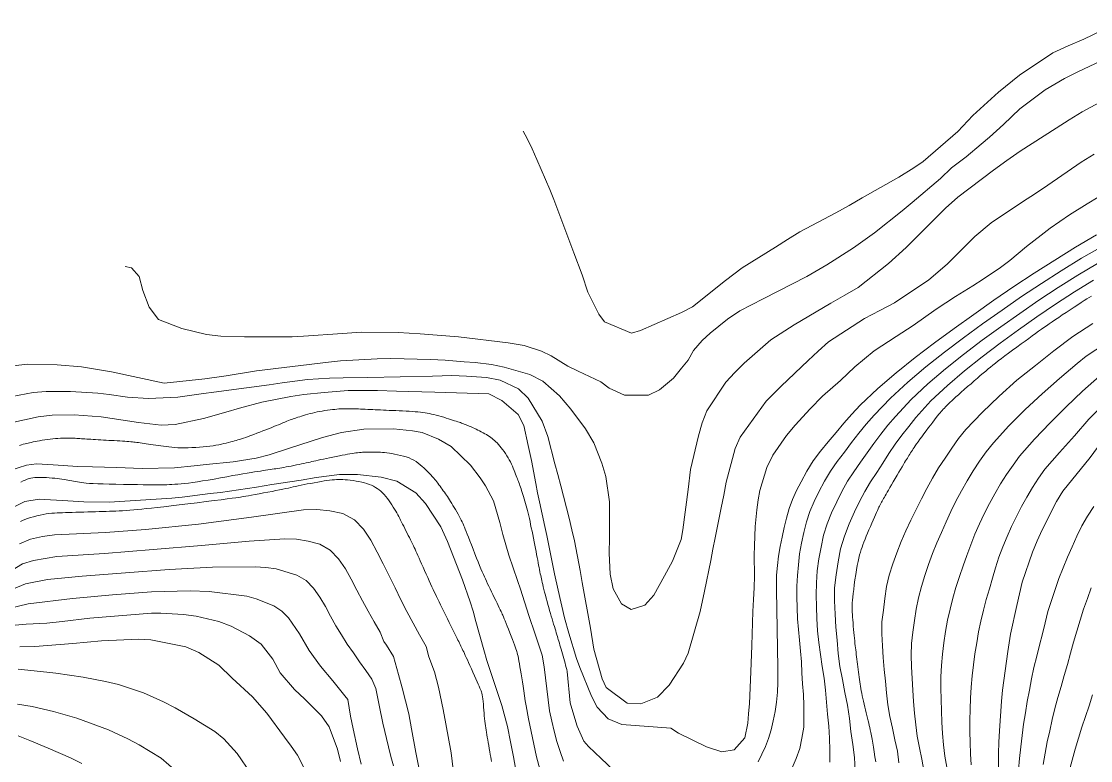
# Model space of a CAD drawing. Header units: inches. Extents: x 115425 to 116786, y 150085 to 152399.
# Drawn here: x 115751.3 to 115844.8, y 152318.4 to 152383.1 of the extents above; entities that cross this region are included whole.
import ezdxf

# ---------------------------------------------------------------- set-up
doc = ezdxf.new("R2010")
doc.units = ezdxf.units.IN
doc.header["$MEASUREMENT"] = 0
doc.layers.add('Contour', color=7, linetype='Continuous', lineweight=0, true_color=0xbed2ff)

msp = doc.modelspace()

# ---------------------------------------------------------------- linework, layer by layer
at = {"layer": 'Contour'}
for points in [[(115795.198, 152373.445), (115795.532, 152372.804), (115795.977, 152371.916), (115796.404, 152370.974), (115797.515, 152368.346), (115797.888, 152367.458), (115799.095, 152364.202), (115799.628, 152362.803), (115800.365, 152360.884), (115800.853, 152359.368), (115801.814, 152357.421), (115802.304, 152356.775), (115804.675, 152355.763), (115805.473, 152356.003), (115809.043, 152357.576), (115810.012, 152358.084), (115812.895, 152360.385), (115814.368, 152361.5), (115817.267, 152363.291), (115818.335, 152363.968), (115819.412, 152364.636), (115822.535, 152366.292), (115823.702, 152366.933), (115824.841, 152367.601), (115828.063, 152369.427), (115829.365, 152370.229), (115830.191, 152370.808), (115833.236, 152373.432), (115834.539, 152374.816), (115836.786, 152376.86), (115838.618, 152378.349), (115841.527, 152380.301), (115842.872, 152380.915), (115844.245, 152381.493), (115847.448, 152383.059)], [(115760.367, 152361.613), (115760.929, 152361.482), (115761.609, 152360.721), (115761.922, 152359.5), (115762.477, 152358.051), (115763.29, 152356.976), (115765.322, 152356.17), (115767.504, 152355.661), (115768.74, 152355.513), (115770.828, 152355.458), (115774.989, 152355.446), (115775.973, 152355.5), (115779.388, 152355.747), (115781.011, 152355.872), (115784.259, 152355.831), (115786.177, 152355.709), (115789.543, 152355.444), (115793.876, 152354.922), (115795.269, 152354.7), (115796.806, 152354.208), (115797.653, 152353.787), (115799.117, 152352.881), (115800.008, 152352.441), (115801.978, 152351.518), (115802.719, 152350.96), (115804.061, 152350.355), (115806.166, 152350.348), (115807.135, 152350.802), (115808.356, 152351.828), (115809.058, 152352.712), (115809.625, 152353.4), (115810.111, 152354.25), (115810.858, 152355.143), (115811.549, 152355.759), (115813.076, 152356.999), (115814.136, 152357.712), (115816.199, 152358.789), (115820.022, 152360.729), (115821.763, 152361.744), (115824.097, 152363.241), (115825.928, 152364.552), (115828.353, 152366.488), (115829.216, 152367.193), (115831.704, 152369.298), (115832.683, 152370.254), (115833.958, 152371.19), (115835.27, 152372.314), (115836.006, 152372.921), (115837.228, 152374.028), (115838.648, 152375.393), (115840.857, 152377.061), (115842.553, 152378.05), (115843.666, 152378.601), (115845.81, 152379.642)], [(115791.007, 152353.201), (115792.431, 152353.026), (115793.541, 152352.798), (115795.778, 152352.146), (115796.905, 152351.569), (115798.387, 152350.283), (115799.378, 152349.124), (115800.635, 152347.409), (115801.383, 152346.162), (115802.067, 152344.395), (115802.413, 152343.22), (115802.737, 152341.007), (115802.759, 152339.771), (115802.744, 152337.863), (115802.722, 152336.519), (115802.814, 152334.674), (115803.07, 152333.392), (115803.809, 152332.073), (115804.64, 152331.595), (115805.842, 152331.976), (115806.615, 152332.843), (115807.552, 152334.532), (115808.246, 152335.829), (115809.005, 152337.708), (115809.178, 152338.567), (115809.62, 152342.095), (115809.849, 152343.85), (115810.54, 152346.794), (115810.857, 152347.922), (115811.264, 152348.969), (115812.938, 152351.471), (115813.711, 152352.329), (115814.52, 152353.141), (115816.865, 152355.184), (115818.911, 152356.494), (115822.116, 152358.41), (115823.336, 152359.095), (115824.512, 152359.772), (115827.152, 152361.86), (115828.689, 152363.279), (115831.502, 152366.082), (115832.158, 152366.725), (115833.218, 152367.662), (115836.343, 152370.025), (115837.51, 152370.881), (115838.677, 152371.693), (115841.819, 152373.724), (115842.95, 152374.446), (115844.108, 152375.141), (115847.5, 152376.975)], [(115750.492, 152350.235), (115752.315, 152350.567), (115753.469, 152350.661), (115755.603, 152350.676), (115757.971, 152350.507), (115758.986, 152350.392), (115760.574, 152350.173), (115762.43, 152350.044), (115764.992, 152350.18), (115767.231, 152350.476), (115768.146, 152350.602), (115770.989, 152350.979), (115772.979, 152351.263), (115774.108, 152351.428), (115776.338, 152351.723), (115778.262, 152351.841), (115779.44, 152351.872), (115781.592, 152351.895), (115787.27, 152352.011), (115788.956, 152352.059), (115790.246, 152352.01), (115792.001, 152351.897), (115793.192, 152351.651), (115794.775, 152350.911), (115795.623, 152350.084), (115796.843, 152348.083), (115797.349, 152346.728), (115797.951, 152344.344), (115798.216, 152343.402), (115798.482, 152342.416), (115799.207, 152339.574), (115799.454, 152338.561), (115799.675, 152337.602), (115800.168, 152335.003), (115800.362, 152333.963), (115801.074, 152329.948), (115801.39, 152328.128), (115802.098, 152325.51), (115802.454, 152324.757), (115804.304, 152323.38), (115805.486, 152323.34), (115806.939, 152323.927), (115807.973, 152324.962), (115809.233, 152326.902), (115809.63, 152327.761), (115810.672, 152331.412), (115811.072, 152333.202), (115811.601, 152335.888), (115811.801, 152336.863), (115811.992, 152337.848), (115812.53, 152340.498), (115812.739, 152341.59), (115812.958, 152342.744), (115813.756, 152345.671), (115814.18, 152346.664), (115816.457, 152349.809), (115817.769, 152351.14), (115820.132, 152353.371), (115821.004, 152354.201), (115821.92, 152355.004), (115825.053, 152357.045), (115826.399, 152357.749), (115827.691, 152358.425), (115830.69, 152360.448), (115832.289, 152361.805), (115834.724, 152364.224), (115836.126, 152365.429), (115838.873, 152367.265), (115840.004, 152367.987), (115841.108, 152368.735), (115844.017, 152370.723), (115845.139, 152371.436)], [(115845.51, 152367.664), (115844.541, 152367.076), (115842.997, 152366.122), (115841.309, 152364.946), (115840.51, 152364.348), (115839.235, 152363.358), (115837.762, 152362.127), (115836.945, 152361.511), (115835.436, 152360.495), (115834.53, 152359.907), (115833.013, 152358.981), (115831.316, 152357.875), (115829.323, 152356.449), (115827.842, 152355.477), (115825.912, 152354.239), (115824.205, 152352.82), (115822.965, 152351.642), (115821.375, 152350.25), (115820.314, 152349.151), (115819.002, 152347.705), (115818.219, 152346.821), (115817.049, 152345.105), (115816.508, 152344.022), (115815.901, 152341.991), (115815.755, 152341.176), (115815.645, 152340.317), (115815.506, 152338.848), (115815.449, 152337.998), (115815.42, 152337.156), (115815.417, 152336.341), (115815.429, 152334.531), (115815.419, 152333.479), (115815.358, 152332.474), (115815.301, 152331.417), (115815.211, 152328.425), (115815.122, 152326.124), (115814.988, 152323.374), (115814.913, 152322.443), (115814.839, 152321.628), (115814.599, 152320.343), (115813.649, 152319.307), (115812.564, 152319.127), (115811.24, 152319.562), (115808.789, 152320.752), (115808.109, 152321.188), (115803.825, 152321.519), (115802.642, 152322.013), (115801.658, 152323.034), (115801.186, 152323.993), (115800.165, 152326.496), (115799.872, 152327.312), (115799.198, 152329.518), (115798.799, 152330.845), (115798.243, 152333.283), (115797.926, 152334.717), (115797.265, 152338.052), (115797.079, 152338.858), (115796.621, 152341.01), (115796.462, 152341.798), (115796.312, 152342.605), (115795.916, 152344.631), (115795.634, 152345.948), (115795.254, 152347.679), (115794.747, 152348.657), (115793.336, 152349.888), (115792.178, 152350.469), (115787.455, 152350.62), (115785.199, 152350.68), (115784.11, 152350.699), (115782.465, 152350.743), (115779.871, 152350.749), (115777.777, 152350.583), (115776.002, 152350.391), (115774.855, 152350.235), (115772.346, 152349.743), (115770.366, 152349.193), (115769.189, 152348.861), (115767.235, 152348.302), (115764.76, 152347.765), (115763.537, 152347.718), (115761.542, 152347.938), (115758.262, 152348.45), (115755.912, 152348.636), (115753.981, 152348.589), (115752.764, 152348.444), (115750.36, 152347.932)], [(115815.762, 152318.245), (115816.382, 152319.586), (115816.656, 152320.289), (115816.886, 152321.044), (115817.078, 152321.841), (115817.253, 152322.65), (115817.364, 152323.49), (115817.458, 152324.337), (115817.478, 152325.194), (115817.482, 152326.05), (115817.48, 152326.906), (115817.459, 152327.76), (115817.44, 152328.615), (115817.43, 152329.469), (115817.421, 152330.321), (115817.399, 152331.171), (115817.376, 152332.02), (115817.359, 152332.87), (115817.355, 152333.723), (115817.366, 152334.577), (115817.434, 152335.425), (115817.545, 152336.264), (115817.69, 152337.097), (115817.846, 152337.93), (115818.038, 152338.762), (115818.242, 152339.594), (115818.477, 152340.414), (115818.769, 152341.218), (115819.109, 152342.004), (115819.507, 152342.762), (115820.015, 152343.697), (115820.578, 152344.597), (115821.221, 152345.442), (115821.892, 152346.265), (115822.565, 152347.086), (115823.247, 152347.9), (115823.953, 152348.691), (115824.686, 152349.457), (115826.213, 152350.931), (115827.833, 152352.297), (115829.493, 152353.627), (115831.169, 152354.939), (115832.899, 152356.177), (115834.629, 152357.417), (115836.366, 152358.648), (115838.118, 152359.858), (115839.904, 152361.017), (115841.697, 152362.166), (115843.517, 152363.295), (115845.368, 152364.371)], [(115818.735, 152317.716), (115819.082, 152318.553), (115819.395, 152319.416), (115819.587, 152320.339), (115819.746, 152321.276), (115819.757, 152322.233), (115819.739, 152323.189), (115819.712, 152324.144), (115819.647, 152325.095), (115819.585, 152326.047), (115819.531, 152326.998), (115819.471, 152327.948), (115819.381, 152328.891), (115819.29, 152329.833), (115819.21, 152330.778), (115819.156, 152331.728), (115819.128, 152332.681), (115819.142, 152333.629), (115819.192, 152334.572), (115819.274, 152335.509), (115819.376, 152336.448), (115819.552, 152337.385), (115819.749, 152338.319), (115819.97, 152339.246), (115820.279, 152340.15), (115820.646, 152341.032), (115821.069, 152341.89), (115821.545, 152342.811), (115822.077, 152343.701), (115822.677, 152344.545), (115823.302, 152345.37), (115823.929, 152346.193), (115824.562, 152347.011), (115825.215, 152347.811), (115825.897, 152348.587), (115827.328, 152350.08), (115828.843, 152351.48), (115830.433, 152352.812), (115832.053, 152354.113), (115833.715, 152355.356), (115835.395, 152356.578), (115837.088, 152357.784), (115838.793, 152358.972), (115840.53, 152360.113), (115842.276, 152361.239), (115844.044, 152362.334), (115845.854, 152363.354)], [(115822.033, 152318.215), (115822.035, 152319.271), (115821.995, 152320.327), (115821.944, 152321.382), (115821.834, 152322.43), (115821.731, 152323.479), (115821.632, 152324.528), (115821.52, 152325.574), (115821.363, 152326.611), (115821.204, 152327.647), (115821.061, 152328.686), (115820.958, 152329.733), (115820.891, 152330.785), (115820.851, 152331.834), (115820.84, 152332.879), (115820.858, 152333.922), (115820.905, 152334.966), (115821.065, 152336.007), (115821.256, 152337.045), (115821.463, 152338.078), (115821.788, 152339.081), (115822.183, 152340.06), (115822.63, 152341.018), (115823.076, 152341.926), (115823.576, 152342.806), (115824.133, 152343.648), (115824.712, 152344.475), (115825.293, 152345.3), (115825.878, 152346.122), (115826.478, 152346.93), (115827.109, 152347.716), (115827.774, 152348.474), (115829.128, 152349.964), (115830.604, 152351.34), (115832.154, 152352.644), (115833.73, 152353.916), (115835.338, 152355.148), (115836.985, 152356.329), (115838.636, 152357.506), (115840.307, 152358.654), (115842.004, 152359.762), (115843.709, 152360.85), (115845.453, 152361.861)], [(115824.252, 152317.466), (115824.177, 152318.62), (115824.022, 152319.765), (115823.876, 152320.912), (115823.733, 152322.058), (115823.57, 152323.2), (115823.345, 152324.331), (115823.118, 152325.46), (115822.912, 152326.594), (115822.759, 152327.738), (115822.653, 152328.889), (115822.559, 152330.038), (115822.487, 152331.186), (115822.441, 152332.334), (115822.435, 152333.484), (115822.578, 152334.629), (115822.763, 152335.771), (115822.956, 152336.91), (115823.298, 152338.012), (115823.72, 152339.089), (115824.192, 152340.145), (115824.607, 152341.041), (115825.074, 152341.91), (115825.588, 152342.751), (115826.122, 152343.579), (115826.657, 152344.407), (115827.193, 152345.233), (115827.741, 152346.05), (115828.32, 152346.845), (115828.936, 152347.613), (115829.558, 152348.377), (115830.862, 152349.847), (115832.315, 152351.182), (115833.82, 152352.462), (115835.348, 152353.712), (115836.928, 152354.899), (115838.531, 152356.054), (115840.142, 152357.199), (115841.781, 152358.303), (115843.434, 152359.387), (115845.099, 152360.411)], [(115826.037, 152318.246), (115825.971, 152318.682), (115825.903, 152319.122), (115825.839, 152319.528), (115825.778, 152319.9), (115825.72, 152320.238), (115825.664, 152320.542), (115825.613, 152320.812), (115825.564, 152321.048), (115825.518, 152321.25), (115825.473, 152321.44), (115825.425, 152321.64), (115825.374, 152321.85), (115825.321, 152322.07), (115825.266, 152322.301), (115825.208, 152322.541), (115825.148, 152322.791), (115825.085, 152323.052), (115825.023, 152323.313), (115824.965, 152323.564), (115824.911, 152323.806), (115824.861, 152324.038), (115824.815, 152324.261), (115824.773, 152324.474), (115824.735, 152324.677), (115824.701, 152324.872), (115824.67, 152325.064), (115824.639, 152325.261), (115824.608, 152325.465), (115824.579, 152325.674), (115824.549, 152325.888), (115824.521, 152326.108), (115824.493, 152326.334), (115824.465, 152326.565), (115824.438, 152326.796), (115824.412, 152327.02), (115824.387, 152327.238), (115824.362, 152327.449), (115824.338, 152327.654), (115824.314, 152327.852), (115824.291, 152328.043), (115824.269, 152328.228), (115824.247, 152328.416), (115824.225, 152328.619), (115824.201, 152328.836), (115824.178, 152329.068), (115824.154, 152329.313), (115824.129, 152329.573), (115824.104, 152329.848), (115824.078, 152330.136), (115824.054, 152330.421), (115824.033, 152330.686), (115824.014, 152330.929), (115823.999, 152331.151), (115823.987, 152331.352), (115823.977, 152331.532), (115823.971, 152331.691), (115823.968, 152331.83), (115823.97, 152331.978), (115823.981, 152332.168), (115824.001, 152332.401), (115824.029, 152332.675), (115824.065, 152332.991), (115824.11, 152333.348), (115824.164, 152333.748), (115824.226, 152334.189), (115824.293, 152334.635), (115824.36, 152335.047), (115824.427, 152335.427), (115824.495, 152335.774), (115824.562, 152336.087), (115824.631, 152336.368), (115824.699, 152336.615), (115824.768, 152336.83), (115824.841, 152337.034), (115824.922, 152337.253), (115825.01, 152337.485), (115825.107, 152337.731), (115825.211, 152337.991), (115825.324, 152338.264), (115825.444, 152338.551), (115825.572, 152338.851), (115825.699, 152339.147), (115825.817, 152339.417), (115825.925, 152339.664), (115826.024, 152339.886), (115826.114, 152340.083), (115826.194, 152340.256), (115826.264, 152340.404), (115826.325, 152340.528), (115826.382, 152340.64), (115826.439, 152340.751), (115826.497, 152340.862), (115826.555, 152340.972), (115826.614, 152341.082), (115826.673, 152341.191), (115826.733, 152341.301), (115826.794, 152341.409), (115826.862, 152341.53), (115826.945, 152341.674), (115827.042, 152341.842), (115827.153, 152342.035), (115827.279, 152342.252), (115827.42, 152342.492), (115827.575, 152342.757), (115827.744, 152343.045), (115827.915, 152343.334), (115828.072, 152343.601), (115828.215, 152343.845), (115828.346, 152344.066), (115828.463, 152344.264), (115828.567, 152344.439), (115828.658, 152344.592), (115828.735, 152344.721), (115828.806, 152344.84), (115828.878, 152344.957), (115828.95, 152345.074), (115829.022, 152345.19), (115829.095, 152345.305), (115829.168, 152345.42), (115829.242, 152345.533), (115829.316, 152345.647), (115829.399, 152345.77), (115829.499, 152345.915), (115829.616, 152346.082), (115829.75, 152346.27), (115829.902, 152346.48), (115830.07, 152346.711), (115830.256, 152346.963), (115830.459, 152347.237), (115830.663, 152347.511), (115830.852, 152347.762), (115831.026, 152347.991), (115831.184, 152348.197), (115831.328, 152348.38), (115831.457, 152348.542), (115831.57, 152348.68), (115831.669, 152348.796), (115831.761, 152348.901), (115831.854, 152349.005), (115831.949, 152349.109), (115832.045, 152349.212), (115832.143, 152349.314), (115832.243, 152349.416), (115832.344, 152349.517), (115832.447, 152349.618), (115832.562, 152349.729), (115832.704, 152349.861), (115832.87, 152350.013), (115833.062, 152350.187), (115833.279, 152350.381), (115833.521, 152350.597), (115833.789, 152350.833), (115834.082, 152351.09), (115834.38, 152351.351), (115834.664, 152351.599), (115834.935, 152351.833), (115835.191, 152352.054), (115835.433, 152352.262), (115835.662, 152352.456), (115835.876, 152352.636), (115836.076, 152352.804), (115836.281, 152352.972), (115836.51, 152353.154), (115836.762, 152353.351), (115837.038, 152353.563), (115837.338, 152353.789), (115837.661, 152354.03), (115838.008, 152354.286), (115838.379, 152354.556), (115838.751, 152354.826), (115839.102, 152355.08), (115839.432, 152355.317), (115839.74, 152355.539), (115840.026, 152355.745), (115840.292, 152355.936), (115840.536, 152356.11), (115840.759, 152356.268), (115840.98, 152356.424), (115841.22, 152356.591), (115841.478, 152356.768), (115841.754, 152356.957), (115842.049, 152357.156), (115842.362, 152357.366), (115842.694, 152357.587), (115843.044, 152357.819), (115843.389, 152358.047), (115843.709, 152358.256), (115844.002, 152358.447), (115844.269, 152358.619), (115844.509, 152358.772), (115844.723, 152358.907), (115844.911, 152359.023)], [(115828.073, 152318.155), (115827.936, 152319.179), (115827.723, 152320.194), (115827.496, 152321.209), (115827.273, 152322.224), (115827.109, 152323.25), (115826.98, 152324.28), (115826.88, 152325.315), (115826.779, 152326.349), (115826.691, 152327.384), (115826.624, 152328.42), (115826.564, 152329.457), (115826.572, 152330.496), (115826.708, 152331.527), (115826.849, 152332.557), (115826.995, 152333.587), (115827.226, 152334.596), (115827.531, 152335.587), (115827.894, 152336.557), (115828.262, 152337.525), (115828.659, 152338.482), (115829.098, 152339.418), (115829.563, 152340.341), (115830.034, 152341.259), (115830.51, 152342.177), (115831.008, 152343.086), (115831.534, 152343.978), (115832.101, 152344.842), (115832.684, 152345.699), (115833.278, 152346.547), (115833.927, 152347.352), (115835.349, 152348.842), (115836.85, 152350.271), (115838.398, 152351.649), (115840.007, 152352.948), (115841.631, 152354.233), (115843.288, 152355.479), (115845.023, 152356.626)], [(115830.262, 152317.496), (115830.082, 152318.495), (115829.877, 152319.491), (115829.679, 152320.489), (115829.538, 152321.496), (115829.435, 152322.507), (115829.358, 152323.521), (115829.282, 152324.535), (115829.223, 152325.55), (115829.183, 152326.565), (115829.154, 152327.58), (115829.176, 152328.598), (115829.296, 152329.608), (115829.427, 152330.618), (115829.569, 152331.627), (115829.775, 152332.62), (115830.035, 152333.599), (115830.345, 152334.562), (115830.662, 152335.523), (115831.011, 152336.473), (115831.392, 152337.408), (115831.791, 152338.333), (115832.194, 152339.255), (115832.608, 152340.174), (115833.06, 152341.081), (115833.532, 152341.976), (115834.04, 152342.847), (115834.572, 152343.708), (115835.116, 152344.561), (115835.709, 152345.379), (115836.337, 152346.163), (115837.677, 152347.662), (115839.12, 152349.088), (115840.609, 152350.456), (115842.103, 152351.81), (115843.659, 152353.109), (115844.448, 152353.744), (115846.147, 152354.867)], [(115750.078, 152352.853), (115751.837, 152353.063), (115754.42, 152353.013), (115756.567, 152352.824), (115759.193, 152352.374), (115763.798, 152351.394), (115767.349, 152351.778), (115769.198, 152352.048), (115771.874, 152352.483), (115778.153, 152353.238), (115779.227, 152353.343), (115782.419, 152353.533), (115783.615, 152353.555), (115787.091, 152353.454), (115788.374, 152353.412), (115790.034, 152353.262), (115790.989, 152353.201)], [(115832.257, 152317.774), (115832.085, 152318.754), (115831.967, 152319.742), (115831.89, 152320.734), (115831.836, 152321.728), (115831.784, 152322.722), (115831.755, 152323.716), (115831.741, 152324.71), (115831.743, 152325.704), (115831.78, 152326.699), (115831.884, 152327.69), (115832.006, 152328.679), (115832.143, 152329.666), (115832.323, 152330.643), (115832.539, 152331.611), (115832.796, 152332.567), (115833.062, 152333.52), (115833.363, 152334.465), (115833.685, 152335.398), (115834.019, 152336.325), (115834.355, 152337.25), (115834.707, 152338.171), (115835.111, 152339.077), (115835.529, 152339.973), (115835.979, 152340.852), (115836.461, 152341.717), (115836.955, 152342.576), (115837.491, 152343.405), (115838.051, 152344.212), (115838.632, 152345.001), (115839.94, 152346.487), (115841.311, 152347.92), (115842.698, 152349.324), (115844.128, 152350.691), (115845.608, 152352.008)], [(115834.396, 152317.989), (115834.345, 152318.961), (115834.314, 152319.935), (115834.287, 152320.908), (115834.287, 152321.882), (115834.299, 152322.855), (115834.333, 152323.828), (115834.384, 152324.801), (115834.473, 152325.772), (115834.584, 152326.74), (115834.717, 152327.706), (115834.871, 152328.667), (115835.043, 152329.623), (115835.247, 152330.572), (115835.462, 152331.518), (115835.715, 152332.456), (115835.979, 152333.388), (115836.247, 152334.317), (115836.515, 152335.246), (115836.805, 152336.169), (115837.163, 152337.072), (115837.527, 152337.971), (115837.917, 152338.857), (115838.35, 152339.726), (115838.793, 152340.59), (115839.273, 152341.432), (115839.765, 152342.262), (115840.274, 152343.08), (115840.847, 152343.861), (115842.124, 152345.327), (115843.416, 152346.775), (115844.684, 152348.237), (115846.068, 152349.601)], [(115751.138, 152345.95), (115751.306, 152345.998), (115751.465, 152346.042), (115751.613, 152346.083), (115751.752, 152346.119), (115751.88, 152346.152), (115752.011, 152346.184), (115752.157, 152346.216), (115752.319, 152346.25), (115752.495, 152346.284), (115752.686, 152346.32), (115752.892, 152346.356), (115753.112, 152346.394), (115753.348, 152346.432), (115753.589, 152346.469), (115753.824, 152346.5), (115754.054, 152346.527), (115754.279, 152346.548), (115754.498, 152346.565), (115754.712, 152346.576), (115754.92, 152346.583), (115755.123, 152346.585), (115755.319, 152346.583), (115755.504, 152346.581), (115755.681, 152346.578), (115755.848, 152346.573), (115756.005, 152346.568), (115756.152, 152346.562), (115756.29, 152346.554), (115756.419, 152346.546), (115756.549, 152346.537), (115756.69, 152346.527), (115756.844, 152346.517), (115757.01, 152346.506), (115757.188, 152346.495), (115757.378, 152346.483), (115757.579, 152346.47), (115757.793, 152346.457), (115758.015, 152346.443), (115758.24, 152346.43), (115758.469, 152346.416), (115758.702, 152346.403), (115758.938, 152346.39), (115759.177, 152346.376), (115759.421, 152346.363), (115759.667, 152346.35), (115759.908, 152346.337), (115760.132, 152346.324), (115760.34, 152346.31), (115760.532, 152346.297), (115760.708, 152346.284), (115760.868, 152346.271), (115761.011, 152346.258), (115761.139, 152346.245), (115761.263, 152346.23), (115761.398, 152346.214), (115761.543, 152346.194), (115761.698, 152346.172), (115761.863, 152346.148), (115762.039, 152346.121), (115762.225, 152346.092), (115762.422, 152346.06), (115762.626, 152346.028), (115762.836, 152345.995), (115763.051, 152345.963), (115763.272, 152345.932), (115763.498, 152345.901), (115763.729, 152345.87), (115763.966, 152345.84), (115764.208, 152345.81), (115764.459, 152345.783), (115764.721, 152345.763), (115764.996, 152345.749), (115765.282, 152345.742), (115765.58, 152345.74), (115765.89, 152345.746), (115766.211, 152345.757), (115766.544, 152345.775), (115766.876, 152345.798), (115767.194, 152345.824), (115767.497, 152345.854), (115767.786, 152345.887), (115768.06, 152345.924), (115768.32, 152345.965), (115768.565, 152346.009), (115768.796, 152346.056), (115769.014, 152346.105), (115769.222, 152346.153), (115769.419, 152346.2), (115769.606, 152346.246), (115769.781, 152346.292), (115769.946, 152346.336), (115770.101, 152346.379), (115770.244, 152346.421), (115770.391, 152346.467), (115770.555, 152346.52), (115770.736, 152346.582), (115770.933, 152346.651), (115771.148, 152346.728), (115771.379, 152346.813), (115771.628, 152346.906), (115771.893, 152347.006), (115772.163, 152347.11), (115772.423, 152347.21), (115772.674, 152347.309), (115772.916, 152347.404), (115773.149, 152347.497), (115773.373, 152347.588), (115773.588, 152347.676), (115773.794, 152347.762), (115773.991, 152347.844), (115774.177, 152347.92), (115774.353, 152347.992), (115774.519, 152348.058), (115774.675, 152348.119), (115774.821, 152348.176), (115774.957, 152348.227), (115775.083, 152348.272), (115775.208, 152348.317), (115775.343, 152348.362), (115775.488, 152348.41), (115775.642, 152348.459), (115775.806, 152348.51), (115775.979, 152348.563), (115776.162, 152348.617), (115776.355, 152348.673), (115776.554, 152348.728), (115776.758, 152348.78), (115776.967, 152348.829), (115777.18, 152348.874), (115777.398, 152348.917), (115777.62, 152348.956), (115777.846, 152348.993), (115778.077, 152349.026), (115778.303, 152349.055), (115778.516, 152349.081), (115778.715, 152349.104), (115778.9, 152349.122), (115779.071, 152349.138), (115779.228, 152349.149), (115779.372, 152349.157), (115779.502, 152349.161), (115779.629, 152349.162), (115779.766, 152349.163), (115779.911, 152349.162), (115780.066, 152349.159), (115780.23, 152349.156), (115780.403, 152349.15), (115780.585, 152349.144), (115780.776, 152349.136), (115780.974, 152349.128), (115781.176, 152349.119), (115781.383, 152349.11), (115781.594, 152349.1), (115781.809, 152349.091), (115782.029, 152349.081), (115782.254, 152349.071), (115782.483, 152349.06), (115782.718, 152349.05), (115782.964, 152349.038), (115783.22, 152349.027), (115783.485, 152349.015), (115783.76, 152349.003), (115784.045, 152348.99), (115784.34, 152348.977), (115784.645, 152348.963), (115784.946, 152348.949), (115785.232, 152348.933), (115785.502, 152348.914), (115785.756, 152348.894), (115785.994, 152348.873), (115786.217, 152348.849), (115786.424, 152348.824), (115786.614, 152348.797), (115786.8, 152348.766), (115786.991, 152348.73), (115787.186, 152348.689), (115787.387, 152348.643), (115787.593, 152348.592), (115787.804, 152348.536), (115788.021, 152348.475), (115788.242, 152348.408), (115788.459, 152348.341), (115788.662, 152348.278), (115788.851, 152348.219), (115789.027, 152348.163), (115789.188, 152348.111), (115789.336, 152348.063), (115789.47, 152348.019), (115789.59, 152347.979), (115789.702, 152347.94), (115789.814, 152347.9), (115789.926, 152347.859), (115790.037, 152347.818), (115790.147, 152347.775), (115790.257, 152347.731), (115790.366, 152347.687), (115790.475, 152347.641), (115790.586, 152347.593), (115790.704, 152347.541), (115790.827, 152347.484), (115790.956, 152347.423), (115791.091, 152347.357), (115791.233, 152347.288), (115791.38, 152347.214), (115791.533, 152347.135), (115791.686, 152347.055), (115791.833, 152346.973), (115791.973, 152346.891), (115792.107, 152346.808), (115792.236, 152346.725), (115792.357, 152346.641), (115792.473, 152346.556), (115792.582, 152346.47), (115792.69, 152346.379), (115792.8, 152346.275), (115792.913, 152346.16), (115793.029, 152346.033), (115793.147, 152345.893), (115793.269, 152345.743), (115793.392, 152345.58), (115793.519, 152345.405), (115793.644, 152345.225), (115793.762, 152345.044), (115793.873, 152344.862), (115793.978, 152344.68), (115794.076, 152344.497), (115794.168, 152344.314), (115794.252, 152344.13), (115794.331, 152343.945), (115794.403, 152343.766), (115794.471, 152343.597), (115794.534, 152343.438), (115794.593, 152343.289), (115794.648, 152343.15), (115794.697, 152343.022), (115794.742, 152342.904), (115794.783, 152342.796), (115794.822, 152342.688), (115794.865, 152342.57), (115794.91, 152342.442), (115794.958, 152342.304), (115795.009, 152342.156), (115795.062, 152341.998), (115795.119, 152341.83), (115795.178, 152341.652), (115795.238, 152341.467), (115795.297, 152341.275), (115795.355, 152341.079), (115795.412, 152340.877), (115795.468, 152340.67), (115795.523, 152340.457), (115795.577, 152340.239), (115795.63, 152340.016), (115795.684, 152339.784), (115795.738, 152339.54), (115795.794, 152339.285), (115795.851, 152339.017), (115795.909, 152338.738), (115795.968, 152338.447), (115796.029, 152338.145), (115796.091, 152337.83), (115796.152, 152337.516), (115796.21, 152337.215), (115796.266, 152336.927), (115796.32, 152336.652), (115796.371, 152336.39), (115796.419, 152336.141), (115796.465, 152335.905), (115796.508, 152335.681), (115796.549, 152335.469), (115796.588, 152335.267), (115796.626, 152335.075), (115796.662, 152334.893), (115796.696, 152334.72), (115796.729, 152334.557), (115796.76, 152334.405), (115796.789, 152334.262), (115796.821, 152334.115), (115796.858, 152333.949), (115796.902, 152333.766), (115796.951, 152333.565), (115797.007, 152333.345), (115797.068, 152333.107), (115797.136, 152332.851), (115797.21, 152332.577), (115797.286, 152332.298), (115797.361, 152332.025), (115797.435, 152331.759), (115797.509, 152331.5), (115797.581, 152331.249), (115797.653, 152331.004), (115797.723, 152330.766), (115797.793, 152330.535), (115797.861, 152330.313), (115797.924, 152330.103), (115797.984, 152329.905), (115798.041, 152329.718), (115798.093, 152329.543), (115798.142, 152329.38), (115798.187, 152329.229), (115798.229, 152329.089), (115798.27, 152328.95), (115798.313, 152328.802), (115798.36, 152328.644), (115798.409, 152328.476), (115798.46, 152328.298), (115798.514, 152328.11), (115798.571, 152327.913), (115798.631, 152327.706), (115798.69, 152327.497), (115798.748, 152327.292), (115798.804, 152327.091), (115798.857, 152326.896), (115798.909, 152326.705), (115798.958, 152326.518), (115799.005, 152326.337), (115799.051, 152326.16)], [(115750.299, 152343.746), (115751.755, 152344.23), (115752.617, 152344.349), (115754.066, 152344.258), (115756.24, 152344.112), (115757.505, 152344.061), (115759.628, 152344.005), (115761.857, 152343.929), (115764.701, 152343.995), (115766.423, 152344.162), (115767.47, 152344.268), (115769.814, 152344.516), (115771.841, 152344.825), (115772.964, 152345.115), (115774.661, 152345.681), (115776.661, 152346.319), (115777.625, 152346.63), (115779.301, 152347.064), (115781.257, 152347.375), (115783.86, 152347.386), (115785.511, 152347.228), (115786.357, 152347.064), (115787.794, 152346.504), (115788.892, 152345.846), (115790.584, 152344.217), (115791.432, 152343.114), (115791.909, 152342.402), (115792.592, 152341.101), (115793.152, 152339.191), (115793.417, 152338.14), (115793.928, 152336.356), (115794.692, 152334.131), (115794.964, 152333.363), (115795.692, 152331.068), (115796.251, 152329.442), (115796.857, 152327.576), (115797.043, 152326.579)], [(115836.804, 152316.589), (115836.785, 152318.972), (115836.816, 152319.966), (115836.855, 152320.96), (115837.033, 152323.566), (115837.126, 152324.534), (115837.585, 152327.918), (115837.841, 152329.422), (115838.396, 152331.937), (115838.614, 152332.967), (115838.842, 152333.987), (115839.746, 152336.609), (115840.17, 152337.584), (115840.603, 152338.55), (115841.848, 152341.053), (115842.415, 152341.938), (115844.79, 152344.895), (115845.842, 152346.307)], [(115751.261, 152342.733), (115751.452, 152342.834), (115751.635, 152342.92), (115751.81, 152342.99), (115751.977, 152343.044), (115752.136, 152343.082), (115752.296, 152343.109), (115752.468, 152343.129), (115752.651, 152343.143), (115752.846, 152343.151), (115753.052, 152343.151), (115753.27, 152343.146), (115753.499, 152343.134), (115753.739, 152343.115), (115753.98, 152343.092), (115754.21, 152343.068), (115754.43, 152343.043), (115754.64, 152343.017), (115754.838, 152342.989), (115755.027, 152342.961), (115755.204, 152342.931), (115755.371, 152342.899), (115755.534, 152342.868), (115755.7, 152342.837), (115755.869, 152342.808), (115756.04, 152342.779), (115756.214, 152342.751), (115756.39, 152342.724), (115756.569, 152342.698), (115756.751, 152342.673), (115756.965, 152342.649), (115757.242, 152342.627), (115757.582, 152342.607), (115757.984, 152342.588), (115758.448, 152342.572), (115758.975, 152342.557), (115759.565, 152342.544), (115760.218, 152342.533), (115760.867, 152342.523), (115761.45, 152342.515), (115761.964, 152342.507), (115762.411, 152342.501), (115762.791, 152342.497), (115763.102, 152342.493), (115763.347, 152342.491), (115763.523, 152342.49), (115763.675, 152342.491), (115763.846, 152342.495), (115764.035, 152342.503), (115764.243, 152342.513), (115764.47, 152342.527), (115764.715, 152342.543), (115764.978, 152342.563), (115765.261, 152342.586), (115765.57, 152342.615), (115765.914, 152342.655), (115766.293, 152342.705), (115766.706, 152342.765), (115767.155, 152342.835), (115767.638, 152342.915), (115768.157, 152343.005), (115768.71, 152343.106), (115769.26, 152343.207), (115769.769, 152343.3), (115770.238, 152343.383), (115770.665, 152343.458), (115771.053, 152343.524), (115771.399, 152343.582), (115771.704, 152343.631), (115771.969, 152343.671), (115772.208, 152343.706), (115772.435, 152343.739), (115772.652, 152343.771), (115772.857, 152343.801), (115773.051, 152343.83), (115773.233, 152343.857), (115773.404, 152343.883), (115773.565, 152343.908), (115773.724, 152343.933), (115773.895, 152343.961), (115774.076, 152343.991), (115774.267, 152344.025), (115774.469, 152344.062), (115774.682, 152344.101), (115774.905, 152344.144), (115775.139, 152344.189), (115775.373, 152344.236), (115775.596, 152344.281), (115775.809, 152344.325), (115776.011, 152344.368), (115776.203, 152344.41), (115776.384, 152344.45), (115776.555, 152344.49), (115776.715, 152344.528), (115776.879, 152344.568), (115777.062, 152344.61), (115777.263, 152344.656), (115777.482, 152344.704), (115777.72, 152344.755), (115777.976, 152344.81), (115778.251, 152344.867), (115778.545, 152344.927), (115778.839, 152344.987), (115779.115, 152345.041), (115779.373, 152345.09), (115779.614, 152345.135), (115779.837, 152345.174), (115780.042, 152345.209), (115780.23, 152345.239), (115780.399, 152345.264), (115780.558, 152345.285), (115780.713, 152345.304), (115780.862, 152345.32), (115781.008, 152345.334), (115781.149, 152345.346), (115781.285, 152345.355), (115781.417, 152345.362), (115781.544, 152345.366), (115781.672, 152345.369), (115781.805, 152345.37), (115781.944, 152345.37), (115782.088, 152345.369), (115782.237, 152345.366), (115782.392, 152345.361), (115782.551, 152345.356), (115782.717, 152345.349), (115782.891, 152345.338), (115783.078, 152345.32), (115783.277, 152345.296), (115783.489, 152345.265), (115783.714, 152345.228), (115783.951, 152345.184), (115784.2, 152345.134), (115784.463, 152345.077), (115784.724, 152345.011), (115784.973, 152344.935), (115785.209, 152344.849), (115785.431, 152344.752), (115785.64, 152344.644), (115785.837, 152344.525), (115786.02, 152344.396), (115786.189, 152344.257), (115786.347, 152344.116), (115786.494, 152343.983), (115786.629, 152343.858), (115786.752, 152343.741), (115786.865, 152343.631), (115786.966, 152343.53), (115787.056, 152343.437), (115787.135, 152343.351), (115787.21, 152343.266), (115787.288, 152343.176), (115787.369, 152343.078), (115787.454, 152342.975), (115787.542, 152342.866), (115787.633, 152342.75), (115787.728, 152342.629), (115787.825, 152342.501), (115787.924, 152342.37), (115788.021, 152342.239), (115788.116, 152342.109), (115788.21, 152341.979), (115788.302, 152341.85), (115788.392, 152341.721), (115788.481, 152341.592), (115788.568, 152341.463), (115788.656, 152341.33), (115788.749, 152341.187), (115788.845, 152341.034), (115788.944, 152340.872), (115789.048, 152340.7), (115789.156, 152340.519), (115789.268, 152340.328), (115789.383, 152340.127), (115789.496, 152339.928), (115789.599, 152339.742), (115789.692, 152339.569), (115789.776, 152339.409), (115789.85, 152339.263), (115789.914, 152339.129), (115789.969, 152339.009), (115790.015, 152338.902), (115790.063, 152338.782), (115790.126, 152338.623), (115790.204, 152338.426), (115790.297, 152338.189), (115790.405, 152337.915), (115790.528, 152337.601), (115790.666, 152337.249), (115790.82, 152336.858), (115790.976, 152336.461), (115791.122, 152336.092), (115791.259, 152335.75), (115791.386, 152335.436), (115791.504, 152335.15), (115791.613, 152334.89), (115791.712, 152334.659), (115791.801, 152334.455), (115791.889, 152334.26), (115791.982, 152334.055), (115792.082, 152333.841), (115792.187, 152333.617), (115792.299, 152333.383), (115792.416, 152333.14), (115792.54, 152332.888), (115792.669, 152332.626), (115792.796, 152332.37), (115792.911, 152332.136), (115793.015, 152331.923), (115793.107, 152331.732), (115793.188, 152331.563), (115793.257, 152331.416), (115793.315, 152331.29), (115793.362, 152331.187), (115793.408, 152331.08), (115793.464, 152330.945), (115793.532, 152330.782), (115793.609, 152330.591), (115793.698, 152330.373), (115793.797, 152330.126), (115793.907, 152329.852), (115794.027, 152329.549), (115794.146, 152329.246), (115794.254, 152328.971), (115794.35, 152328.724), (115794.433, 152328.504), (115794.505, 152328.311), (115794.564, 152328.146), (115794.612, 152328.009), (115794.647, 152327.899), (115794.678, 152327.79), (115794.712, 152327.653), (115794.748, 152327.49), (115794.787, 152327.3), (115794.828, 152327.083), (115794.872, 152326.838), (115794.918, 152326.567), (115794.967, 152326.269), (115795.019, 152325.948), (115795.073, 152325.606), (115795.13, 152325.245), (115795.189, 152324.865), (115795.25, 152324.464), (115795.314, 152324.044), (115795.381, 152323.604), (115795.45, 152323.144)], [(115749.878, 152340.206), (115751.609, 152341.046), (115752.862, 152341.234), (115755.355, 152341.098), (115756.76, 152340.999), (115758.964, 152340.994), (115764.444, 152341.319), (115765.367, 152341.419), (115767.801, 152341.726), (115768.716, 152341.835), (115771.853, 152342.301), (115773.214, 152342.522), (115775.765, 152342.915), (115777.081, 152343.146), (115779.115, 152343.394), (115780.7, 152343.388), (115782.784, 152343.182), (115784.137, 152342.81), (115785.793, 152341.802), (115786.662, 152340.858), (115787.99, 152338.822), (115788.575, 152337.532), (115789.355, 152335.528), (115789.886, 152334.186), (115790.561, 152332.256), (115790.814, 152331.426), (115791.065, 152330.534), (115791.761, 152328.055), (115792.011, 152327.119), (115793.142, 152323.698), (115793.322, 152323.171)], [(115751.213, 152339.291), (115751.4, 152339.382), (115751.609, 152339.469), (115751.84, 152339.554), (115752.094, 152339.634), (115752.37, 152339.711), (115752.654, 152339.783), (115752.929, 152339.845), (115753.197, 152339.899), (115753.456, 152339.945), (115753.708, 152339.982), (115753.952, 152340.011), (115754.187, 152340.031), (115754.415, 152340.043), (115754.647, 152340.05), (115754.896, 152340.058), (115755.162, 152340.067), (115755.445, 152340.075), (115755.745, 152340.084), (115756.062, 152340.094), (115756.395, 152340.104), (115756.745, 152340.114), (115757.099, 152340.124), (115757.442, 152340.135), (115757.775, 152340.145), (115758.097, 152340.155), (115758.408, 152340.165), (115758.709, 152340.174), (115759, 152340.184), (115759.28, 152340.193), (115759.56, 152340.204), (115759.851, 152340.219), (115760.153, 152340.236), (115760.465, 152340.257), (115760.789, 152340.282), (115761.124, 152340.309), (115761.469, 152340.34), (115761.825, 152340.374), (115762.217, 152340.414), (115762.67, 152340.463), (115763.183, 152340.52), (115763.757, 152340.586), (115764.392, 152340.66), (115765.088, 152340.742), (115765.844, 152340.833), (115766.66, 152340.933), (115767.461, 152341.032), (115768.168, 152341.119), (115768.782, 152341.196), (115769.303, 152341.262), (115769.73, 152341.317), (115770.065, 152341.361), (115770.306, 152341.395), (115770.453, 152341.418), (115770.573, 152341.438), (115770.731, 152341.466), (115770.927, 152341.502), (115771.16, 152341.544), (115771.43, 152341.593), (115771.739, 152341.65), (115772.085, 152341.714), (115772.468, 152341.785), (115772.858, 152341.858), (115773.222, 152341.927), (115773.56, 152341.993), (115773.872, 152342.055), (115774.158, 152342.113), (115774.419, 152342.168), (115774.654, 152342.219), (115774.863, 152342.266), (115775.066, 152342.313), (115775.285, 152342.361), (115775.519, 152342.411), (115775.767, 152342.463), (115776.031, 152342.516), (115776.311, 152342.571), (115776.605, 152342.628), (115776.914, 152342.686), (115777.222, 152342.742), (115777.511, 152342.792), (115777.781, 152342.835), (115778.032, 152342.872), (115778.265, 152342.903), (115778.479, 152342.928), (115778.675, 152342.946), (115778.851, 152342.958), (115779.025, 152342.964), (115779.21, 152342.963), (115779.408, 152342.957), (115779.617, 152342.944), (115779.838, 152342.924), (115780.072, 152342.899), (115780.317, 152342.867), (115780.574, 152342.829), (115780.831, 152342.784), (115781.076, 152342.732), (115781.307, 152342.673), (115781.526, 152342.608), (115781.732, 152342.535), (115781.925, 152342.455), (115782.105, 152342.369), (115782.273, 152342.275), (115782.433, 152342.172), (115782.589, 152342.056), (115782.742, 152341.929), (115782.892, 152341.789), (115783.039, 152341.638), (115783.182, 152341.474), (115783.323, 152341.298), (115783.46, 152341.11), (115783.591, 152340.919), (115783.716, 152340.733), (115783.833, 152340.551), (115783.944, 152340.375), (115784.047, 152340.204), (115784.143, 152340.038), (115784.231, 152339.876), (115784.313, 152339.72), (115784.392, 152339.563), (115784.475, 152339.399), (115784.562, 152339.229), (115784.651, 152339.052), (115784.745, 152338.868), (115784.841, 152338.677), (115784.941, 152338.48), (115785.045, 152338.276), (115785.148, 152338.072), (115785.246, 152337.875), (115785.34, 152337.687), (115785.429, 152337.505), (115785.513, 152337.331), (115785.592, 152337.165), (115785.667, 152337.006), (115785.738, 152336.854), (115785.81, 152336.696), (115785.892, 152336.516), (115785.983, 152336.314), (115786.083, 152336.091), (115786.192, 152335.847), (115786.31, 152335.582), (115786.438, 152335.295), (115786.574, 152334.986), (115786.712, 152334.675), (115786.844, 152334.378), (115786.97, 152334.097), (115787.09, 152333.832), (115787.204, 152333.581), (115787.313, 152333.346), (115787.415, 152333.126), (115787.511, 152332.921), (115787.609, 152332.715), (115787.717, 152332.491), (115787.834, 152332.25), (115787.96, 152331.991), (115788.096, 152331.714), (115788.242, 152331.419), (115788.397, 152331.107), (115788.561, 152330.777), (115788.724, 152330.452), (115788.873, 152330.152), (115789.009, 152329.879), (115789.132, 152329.632), (115789.242, 152329.412), (115789.338, 152329.217), (115789.421, 152329.049), (115789.49, 152328.907), (115789.553, 152328.778), (115789.616, 152328.649), (115789.679, 152328.52), (115789.741, 152328.391), (115789.804, 152328.262), (115789.866, 152328.133), (115789.928, 152328.005), (115789.99, 152327.876), (115790.057, 152327.735), (115790.133, 152327.571), (115790.22, 152327.383), (115790.316, 152327.171), (115790.421, 152326.936), (115790.537, 152326.677), (115790.662, 152326.394), (115790.797, 152326.088), (115790.931, 152325.785), (115791.052, 152325.511), (115791.16, 152325.266), (115791.255, 152325.05), (115791.337, 152324.864), (115791.407, 152324.707), (115791.464, 152324.579), (115791.508, 152324.48), (115791.545, 152324.384), (115791.579, 152324.264), (115791.61, 152324.12), (115791.64, 152323.952), (115791.666, 152323.76), (115791.691, 152323.545), (115791.712, 152323.305), (115791.732, 152323.041), (115791.751, 152322.772), (115791.771, 152322.515), (115791.792, 152322.269), (115791.815, 152322.036), (115791.839, 152321.814), (115791.864, 152321.605), (115791.89, 152321.408), (115791.918, 152321.223), (115791.948, 152321.037), (115791.981, 152320.84), (115792.016, 152320.631), (115792.053, 152320.41), (115792.094, 152320.177), (115792.137, 152319.933), (115792.182, 152319.676), (115792.23, 152319.408), (115792.278, 152319.143), (115792.322, 152318.899), (115792.361, 152318.674), (115792.397, 152318.47), (115792.43, 152318.285)], [(115751.138, 152337.335), (115752.089, 152337.73), (115753.13, 152337.968), (115754.182, 152338.132), (115758.654, 152338.329), (115762.149, 152338.587), (115766.797, 152339.055), (115771.415, 152339.654), (115775.986, 152340.302), (115777.133, 152340.352), (115778.277, 152340.228), (115779.415, 152339.998), (115780.43, 152339.443), (115781.219, 152338.611), (115781.871, 152337.644), (115782.418, 152336.613), (115782.951, 152335.573), (115783.472, 152334.53), (115783.987, 152333.487), (115784.496, 152332.441), (115785.025, 152331.41), (115785.57, 152330.387), (115786.13, 152329.369), (115786.713, 152328.346), (115786.943, 152327.431), (115787.431, 152326.122), (115787.785, 152324.786), (115788.182, 152322.823), (115788.42, 152321.577), (115788.904, 152319.05), (115789.06, 152317.571)], [(115845.115, 152340.588), (115844.57, 152339.758), (115844.059, 152338.904), (115843.619, 152338.004), (115843.221, 152337.08), (115842.818, 152336.158), (115842.434, 152335.225), (115842.062, 152334.287), (115841.73, 152333.333), (115841.421, 152332.371), (115841.106, 152331.409), (115840.863, 152330.428), (115840.627, 152329.445), (115840.377, 152328.467), (115840.124, 152327.489), (115839.883, 152326.51), (115839.669, 152325.525), (115839.48, 152324.535), (115839.302, 152323.543), (115839.128, 152322.549), (115838.968, 152321.554), (115838.837, 152320.555), (115838.72, 152319.554), (115838.606, 152318.553), (115838.525, 152317.547)], [(115749.722, 152334.574), (115751.393, 152335.584), (115752.343, 152335.889), (115754.386, 152336.236), (115758.581, 152336.486), (115762.814, 152336.829), (115767.042, 152337.18), (115771.231, 152337.565), (115774.334, 152337.782), (115775.362, 152337.742), (115776.386, 152337.564), (115777.401, 152337.302), (115778.313, 152336.777), (115779.038, 152336.025), (115779.64, 152335.152), (115780.158, 152334.228), (115780.647, 152333.286), (115781.14, 152332.349), (115781.647, 152331.426), (115782.15, 152330.501), (115782.681, 152329.598), (115783.002, 152328.773), (115783.236, 152328.474), (115783.842, 152327.478), (115784.294, 152325.891), (115784.613, 152324.734), (115785.178, 152322.448), (115785.425, 152321.13), (115785.812, 152319.06), (115786.103, 152317.599)], [(115749.903, 152333.112), (115751.648, 152333.832), (115753.592, 152334.205), (115756.601, 152334.512), (115760.413, 152334.786), (115764.222, 152335.101), (115768.02, 152335.297), (115771.762, 152335.323), (115772.682, 152335.263), (115773.592, 152335.133), (115775.387, 152334.605), (115776.197, 152334.11), (115776.857, 152333.44), (115777.409, 152332.661), (115777.897, 152331.843), (115778.343, 152330.998), (115778.809, 152330.168), (115779.308, 152329.365), (115779.805, 152328.56), (115780.337, 152327.786), (115780.879, 152327.019), (115781.421, 152326.246), (115781.955, 152325.484), (115782.293, 152324.677), (115782.619, 152323.063), (115782.91, 152321.638), (115783.404, 152319.558), (115783.617, 152318.734), (115783.856, 152317.909)], [(115750.083, 152331.65), (115751.903, 152332.081), (115755.767, 152332.547), (115759.279, 152332.872), (115762.667, 152333.142), (115766.055, 152333.21), (115767.738, 152333.165), (115771.029, 152332.743), (115771.822, 152332.524), (115773.374, 152331.908), (115774.08, 152331.444), (115774.676, 152330.854), (115775.637, 152329.458), (115776.477, 152327.987), (115777.46, 152326.619), (115778.534, 152325.335), (115779.599, 152324.034), (115779.845, 152323.703), (115780.082, 152322.26), (115780.32, 152321.148), (115780.691, 152319.391), (115781.018, 152318.056)], [(115840.675, 152318.031), (115840.851, 152319.015), (115841.052, 152319.996), (115841.264, 152320.976), (115841.483, 152321.953), (115841.718, 152322.925), (115841.975, 152323.893), (115842.252, 152324.856), (115842.538, 152325.817), (115842.822, 152326.779), (115843.081, 152327.751), (115843.334, 152328.725), (115843.632, 152329.686), (115843.919, 152330.65), (115844.223, 152331.607), (115844.556, 152332.553), (115844.898, 152333.494)], [(115750.757, 152330.206), (115751.724, 152330.313), (115753.515, 152330.381), (115754.864, 152330.531), (115757.289, 152330.839), (115762.665, 152331.264), (115763.489, 152331.26), (115765.478, 152331.146), (115766.58, 152330.993), (115768.56, 152330.525), (115769.647, 152330.124), (115771.245, 152329.294), (115772.279, 152328.55), (115773.289, 152327.231), (115773.948, 152326.036), (115775.185, 152324.596), (115776.093, 152323.749), (115777.559, 152322.267), (115778.233, 152321.32), (115778.951, 152319.353), (115779.215, 152318.284)], [(115751.167, 152328.327), (115752.469, 152328.346), (115755.796, 152328.603), (115757.039, 152328.73), (115758.308, 152328.856), (115761.569, 152328.983), (115762.631, 152328.946), (115765.695, 152328.325), (115766.806, 152327.809), (115768.557, 152326.718), (115769.749, 152325.58), (115771.503, 152323.931), (115772.767, 152322.526), (115774.314, 152320.422), (115774.886, 152319.619), (115775.449, 152318.825), (115776.57, 152316.662)], [(115751.027, 152326.357), (115753.526, 152326.114), (115754.321, 152326.013), (115756.702, 152325.658), (115758.666, 152325.279), (115759.792, 152325.01), (115761.986, 152324.289), (115763.719, 152323.508), (115764.749, 152322.968), (115766.407, 152322.03), (115768.227, 152320.911), (115769.007, 152320.253), (115770.16, 152318.983), (115771.371, 152317.242)], [(115797.043, 152326.579), (115797.486, 152322.726), (115797.706, 152321.827), (115797.921, 152320.926), (115798.141, 152320.031), (115798.429, 152319.164), (115798.732, 152318.301)], [(115799.051, 152326.16), (115799.31, 152323.422), (115799.712, 152322.044), (115799.925, 152321.362), (115800.507, 152320.073), (115800.908, 152319.595), (115802.02, 152318.559), (115803.104, 152317.521)], [(115764.868, 152317.414), (115763.518, 152318.565), (115761.592, 152319.731), (115760.605, 152320.261), (115758.927, 152321.067), (115756.147, 152322.07), (115754.1, 152322.664), (115752.243, 152323.085), (115750.947, 152323.305)], [(115845.017, 152324.114), (115844.7, 152323.168), (115844.381, 152322.222), (115844.067, 152321.275), (115843.767, 152320.326), (115843.486, 152319.371), (115843.226, 152318.41), (115842.977, 152317.444)], [(115793.322, 152323.171), (115793.836, 152321.334), (115794.092, 152320.013), (115794.34, 152318.69), (115794.575, 152317.367)], [(115795.45, 152323.144), (115795.661, 152322.03), (115795.899, 152320.92), (115796.131, 152319.808), (115796.358, 152318.699), (115796.646, 152317.611)], [(115756.582, 152318.101), (115755.595, 152318.596), (115753.652, 152319.444), (115752.032, 152320.133), (115751.024, 152320.523)]]:
    msp.add_lwpolyline(points, dxfattribs=at)

doc.saveas('drawing.dxf')
